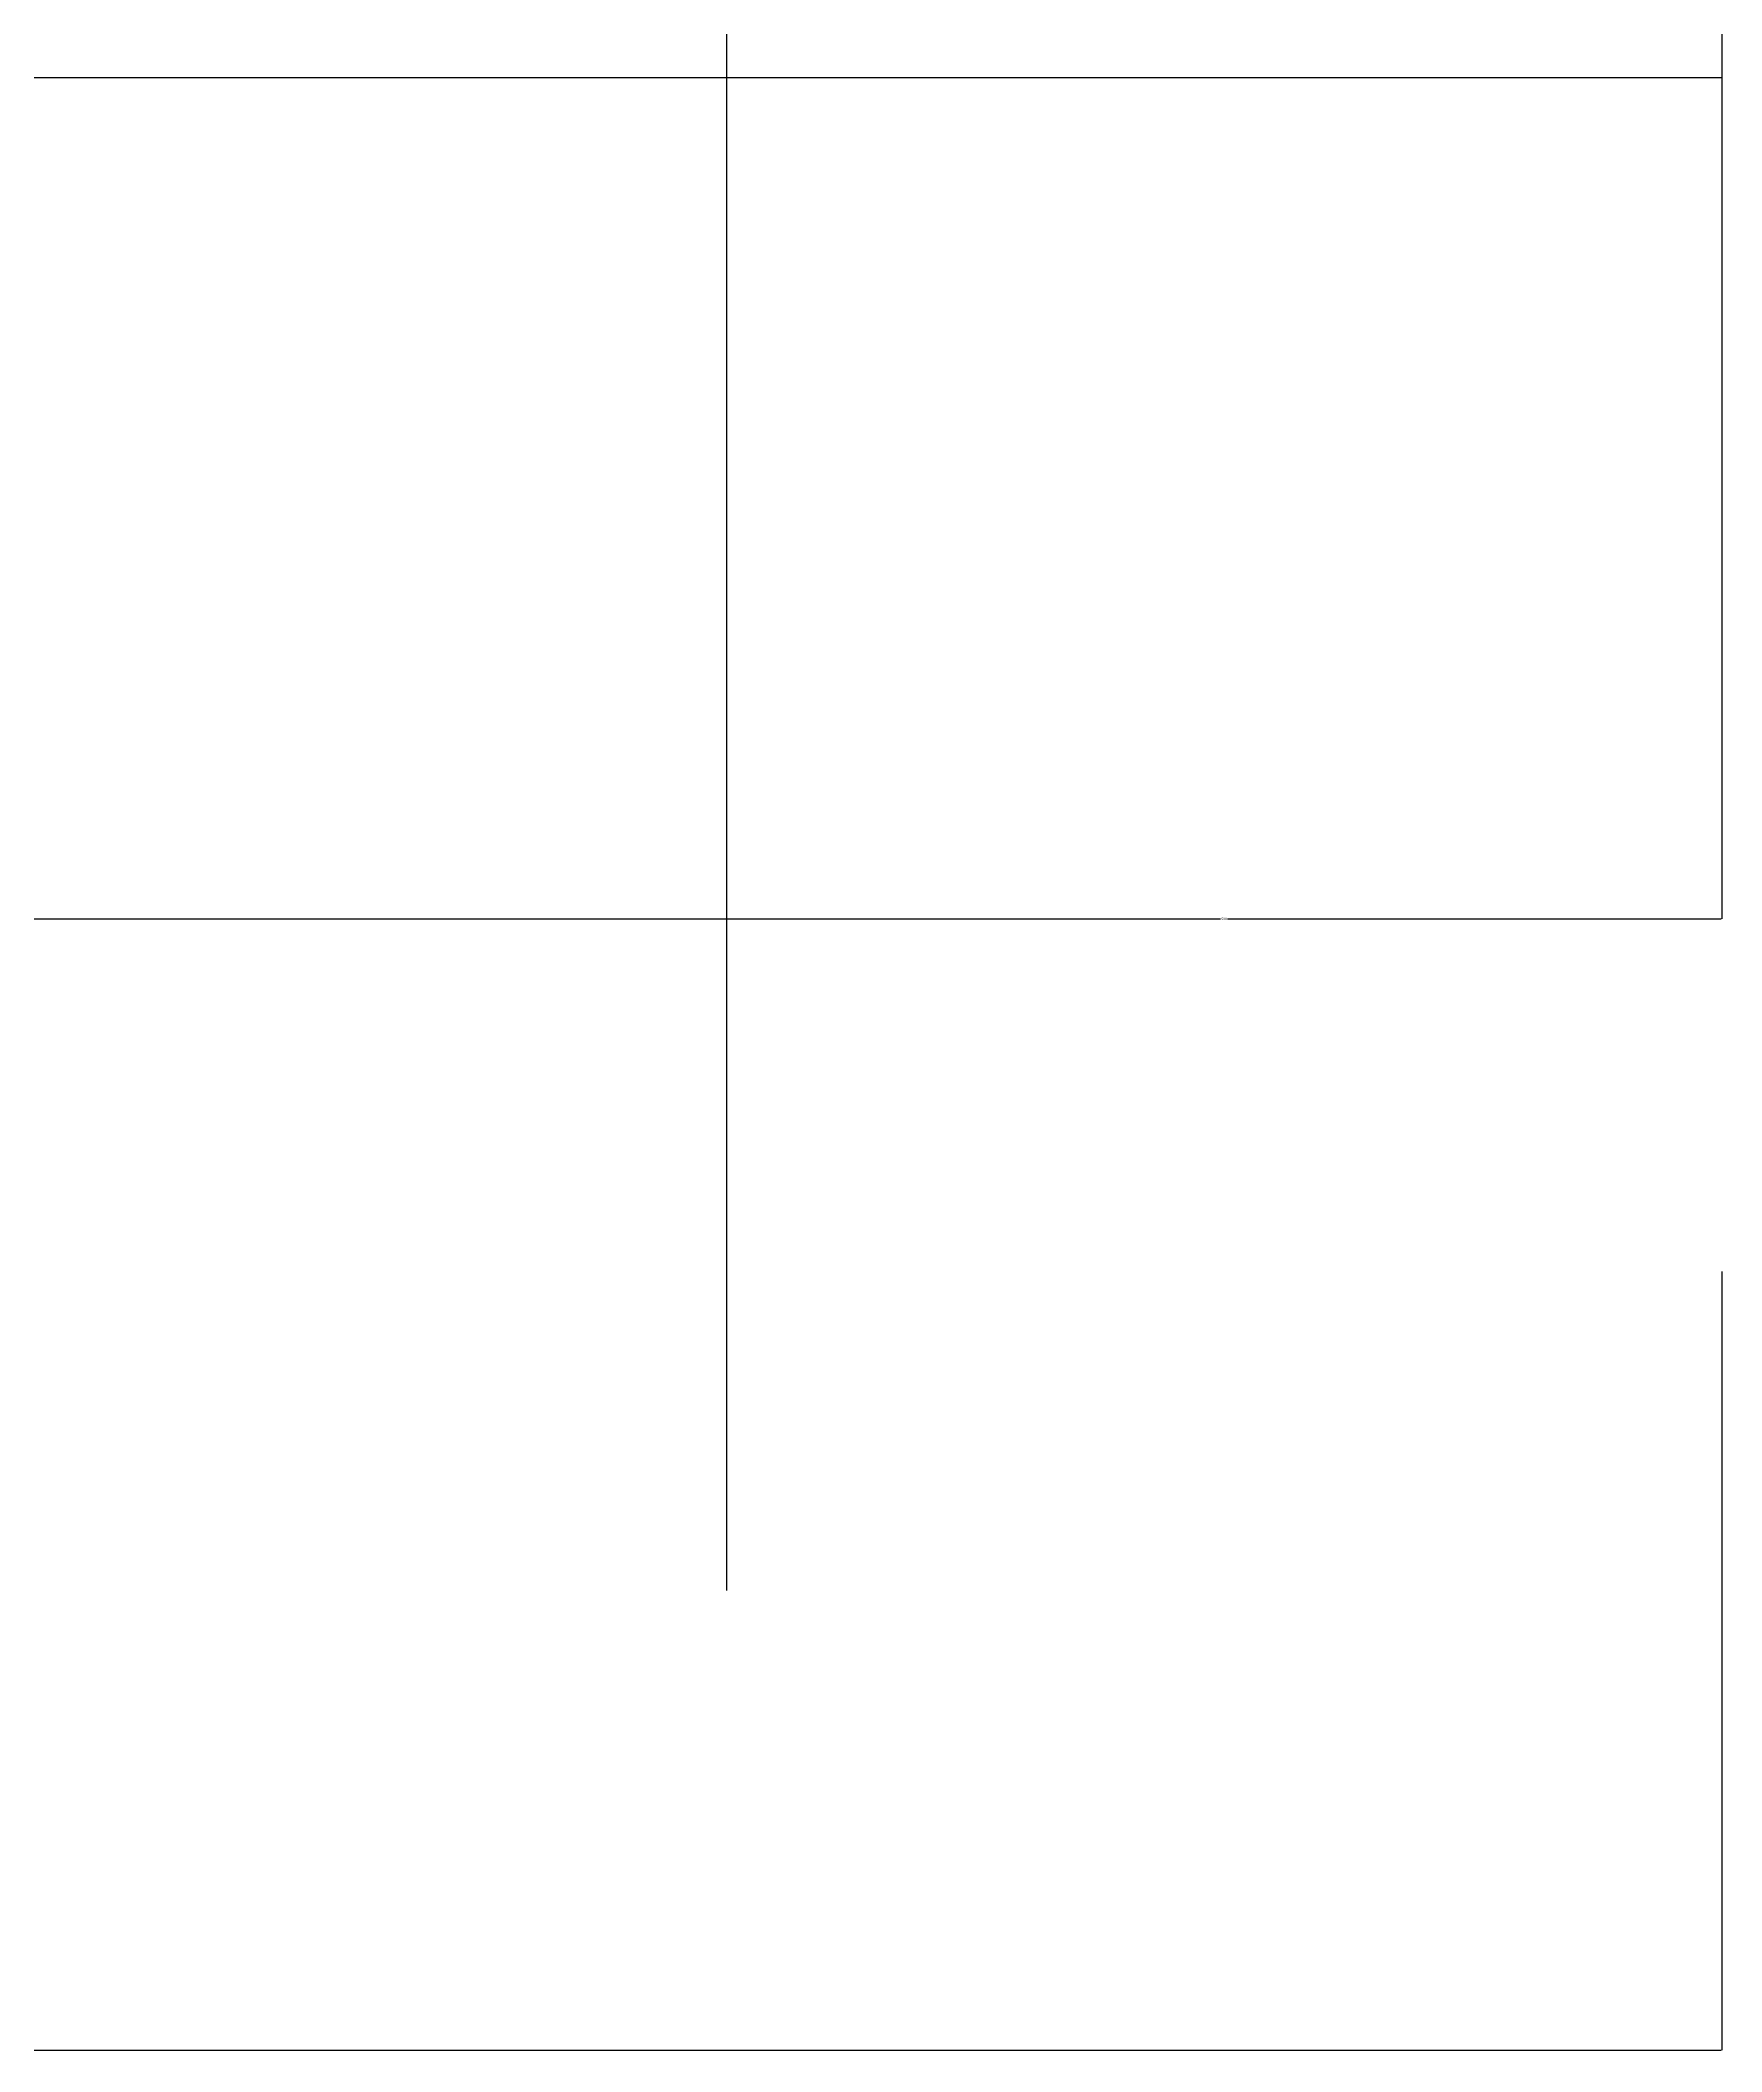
# Model space of a CAD drawing. Header units: metres. Extents: x 4568 to 182545, y -86951 to 35529.
# Drawn here: x 12256 to 12971, y -70323 to -69467 of the extents above; entities that cross this region are included whole.
import ezdxf

# ---------------------------------------------------------------- set-up
doc = ezdxf.new("R2010")
doc.units = ezdxf.units.M
for name, color, linetype in [('AXIS', 9, 'Continuous'), ('CCX', 7, 'Continuous'), ('LIS', 2, 'Continuous')]:
    doc.layers.add(name, color=color, linetype=linetype)
doc.dimstyles.get("Standard").update_dxf_attribs({"dimtxt": 2.5, "dimasz": 2.5, "dimexe": 1.25, "dimexo": 0.625, "dimtad": 1, "dimcen": 2.5, "dimazin": 3, "dimtfac": 1, "dimtmove": 0, "dimatfit": 3})

# ---------------------------------------------------------------- blocks, each defined once
blk = doc.blocks.new('_CLOSEDFILLED')
at = {"color": 0, "linetype": 'BYBLOCK'}
blk.add_solid([(-1, 0.2), (0, 0), (-1, -0.2)], dxfattribs=at)
blk = doc.blocks.new('*D439')
for p, q in [((12547.54, -69483.24), (12547.54, -69840.92)), ((12970.94, -69483.24), (12970.94, -69840.92)), ((12547.79, -69840.92), (12757.74, -69840.92)), ((12760.74, -69840.92), (12970.69, -69840.92))]:
    blk.add_line(p, q)
at = {"layer": 'Defpoints'}
for p in [(12547.54, -69483.24), (12970.94, -69483.24), (12547.54, -69840.92)]:
    blk.add_point(p, dxfattribs=at)
at = {"layer": 'CCX', "xscale": 0.25, "yscale": 0.25, "rotation": 180}
blk.add_blockref('_CLOSEDFILLED', (12547.54, -69840.92), dxfattribs=at)
at = {"layer": 'CCX', "xscale": 0.25, "yscale": 0.25}
blk.add_blockref('_CLOSEDFILLED', (12970.94, -69840.92), dxfattribs=at)
at = {"layer": 'CCX', "insert": (12759.24, -69840.92), "char_height": 1, "attachment_point": 5}
blk.add_mtext('500', dxfattribs=at)
blk = doc.blocks.new('*D442')
for p, q in [((11912.44, -69483.24), (11912.44, -69840.92)), ((12547.54, -69483.24), (12547.54, -69840.92)), ((11912.69, -69840.92), (12228.49, -69840.92)), ((12231.49, -69840.92), (12547.29, -69840.92))]:
    blk.add_line(p, q)
at = {"layer": 'Defpoints'}
for p in [(11912.44, -69483.24), (12547.54, -69483.24), (11912.44, -69840.92)]:
    blk.add_point(p, dxfattribs=at)
at = {"layer": 'CCX', "xscale": 0.25, "yscale": 0.25, "rotation": 180}
blk.add_blockref('_CLOSEDFILLED', (11912.44, -69840.92), dxfattribs=at)
at = {"layer": 'CCX', "xscale": 0.25, "yscale": 0.25}
blk.add_blockref('_CLOSEDFILLED', (12547.54, -69840.92), dxfattribs=at)
at = {"layer": 'CCX', "insert": (12229.99, -69840.92), "char_height": 1, "attachment_point": 5}
blk.add_mtext('750', dxfattribs=at)
blk = doc.blocks.new('*D443')
for p, q in [((10853.93, -69990.92), (10853.93, -70322.03)), ((12970.94, -69990.92), (12970.94, -70322.03)), ((10854.18, -70322.03), (11910.435, -70322.03)), ((11914.435, -70322.03), (12970.69, -70322.03))]:
    blk.add_line(p, q)
at = {"layer": 'Defpoints'}
for p in [(10853.93, -69990.92), (12970.94, -69990.92), (10853.93, -70322.03)]:
    blk.add_point(p, dxfattribs=at)
at = {"xscale": 0.25, "yscale": 0.25, "rotation": 180}
blk.add_blockref('_CLOSEDFILLED', (10853.93, -70322.03), dxfattribs=at)
at = {"xscale": 0.25, "yscale": 0.25}
blk.add_blockref('_CLOSEDFILLED', (12970.94, -70322.03), dxfattribs=at)
at = {"insert": (11912.435, -70322.03), "char_height": 1, "attachment_point": 5}
blk.add_mtext('2500', dxfattribs=at)

msp = doc.modelspace()

# ---------------------------------------------------------------- linework, layer by layer
at = {"layer": 'AXIS'}
msp.add_line((12547.54, -67366.23), (12547.54, -70126.56), dxfattribs=at)
at = {"layer": 'LIS'}
for p in [(12970.94, -67366.23), (10853.93, -69483.24)]:
    msp.add_line(p, (12970.94, -69483.24), dxfattribs=at)

# ---------------------------------------------------------------- dimensions: what is measured, and where the dimension line sits
dim = msp.add_linear_dim(base=(10853.93, -70322.03), p1=(10853.93, -69990.92), p2=(12970.94, -69990.92), text='2500', dimstyle='Standard')
dim.commit()
dim.dimension.update_dxf_attribs({"geometry": '*D443', "text_midpoint": (11912.435, -70322.03)})
at = {"layer": 'CCX'}
for base, p1, p2, text, picture, middle in [((11912.44, -69840.92), (11912.44, -69483.24), (12547.54, -69483.24), '750', '*D442', (12229.99, -69840.92)), ((12547.54, -69840.92), (12547.54, -69483.24), (12970.94, -69483.24), '500', '*D439', (12759.24, -69840.92))]:
    dim = msp.add_linear_dim(base=base, p1=p1, p2=p2, text=text, dimstyle='Standard', dxfattribs=at)
    dim.commit()
    dim.dimension.update_dxf_attribs({"geometry": picture, "text_midpoint": middle})

doc.saveas('drawing.dxf')
